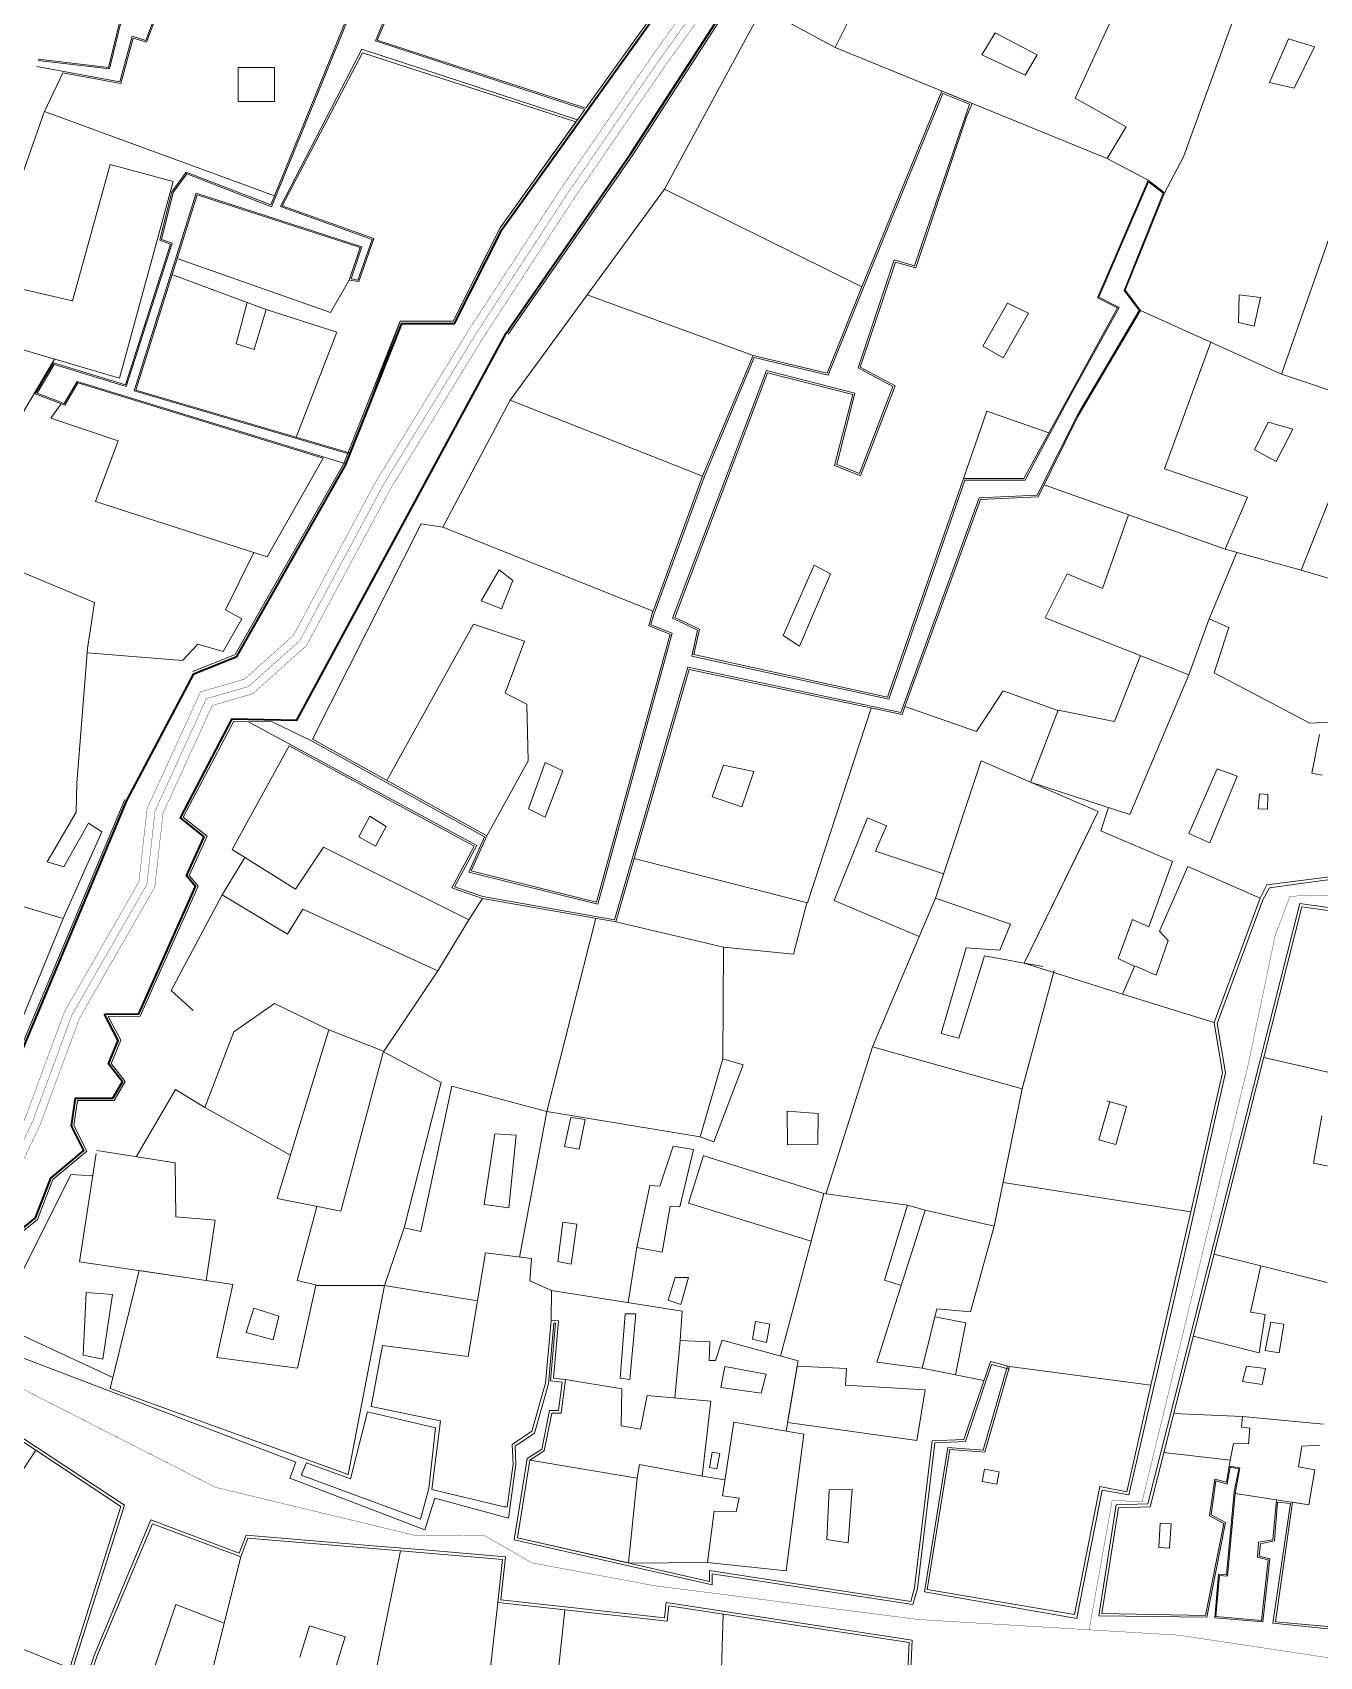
# Model space of a CAD drawing. Header units: millimetres. Extents: x 4203764 to 12476749, y 34048 to 3000914.
# Drawn here: x 11237073 to 11328355, y 2025096 to 2140311 of the extents above; entities that cross this region are included whole.
import ezdxf

# ---------------------------------------------------------------- set-up
doc = ezdxf.new("R2010")
doc.units = ezdxf.units.MM
doc.header["$MEASUREMENT"] = 0
for name, color, linetype, lineweight in [('2', 240, 'Continuous', 25), ('4', 1, 'Continuous', 35), ('building property', 253, 'Continuous', 15), ('open space', 94, 'Continuous', 5), ('road netwrk', 1, 'Continuous', 35), ('streets', 254, 'Continuous', 9)]:
    doc.layers.add(name, color=color, linetype=linetype, lineweight=lineweight)

msp = doc.modelspace()

# ---------------------------------------------------------------- linework, layer by layer
at = {"layer": '2', "const_width": 23.31871}
for points in [[(11284140.90207, 2142993.50466), (11281096.02434, 2138755.82604), (11274553.83276, 2129233.40858), (11268094.6403, 2119335.1579), (11261443.42445, 2108482.29597), (11255569.82365, 2097527.92789), (11252105.33833, 2094429.91279), (11248991.00264, 2093532.18778), (11245197.6795, 2085233.8804), (11244624.66702, 2080058.35521), (11239345.75036, 2070851.34183), (11236563.48092, 2063310.96943), (11234381.76896, 2058699.44562), (11229212.33588, 2054400.96061), (11220297.68264, 2043310.64858), (11208957.01508, 2033033.95185), (11190789.25699, 2014610.95327), (11181414.75597, 2009317.48887), (11174961.02208, 2001860.91217), (11159570.8979, 1988608.40976)], [(11160327.08079, 1987730.25497), (11175781.62817, 2001038.23248), (11182159.51389, 2008407.17499), (11191500.41411, 2013681.66615), (11209759.3, 2032197.07279), (11221143.61974, 2042513.3263), (11230042.70081, 2053584.26571), (11235319.73113, 2057972.21994), (11237632.95034, 2062861.71295), (11240399.36679, 2070359.12137), (11245749.95677, 2079691.14093), (11246329.02521, 2084921.36439), (11249823.60587, 2092566.14005), (11252680.57105, 2093389.67655), (11256494.59584, 2096800.25714), (11262448.95272, 2107905.23673), (11269074.12635, 2118715.60528), (11275516.8038, 2128588.54788), (11282044.26942, 2138089.53112), (11285097.09694, 2142338.27379)], [(11329113.32863, 2024989.57134), (11318380.199, 2026609.00352), (11312016.83679, 2026991.65551), (11312484.76905, 2029619.13834), (11313651.73519, 2036176.09759), (11315769.96369, 2036074.31471), (11323285.29372, 2067036.33756), (11325208.04178, 2076236.37417), (11326261.23838, 2079036.06466), (11330768.96206, 2079172.29159)], [(11226465.52166, 2049134.06087), (11250048.46181, 2037101.50899), (11264159.63095, 2033700.42151), (11269172.40376, 2033656.38141), (11272495.22188, 2031739.70186), (11281175.28212, 2030122.89915), (11299942.5717, 2027717.72475), (11311583.4818, 2027017.71472)], [(11312016.83679, 2026991.65551), (11311583.4818, 2027017.71472)]]:
    msp.add_lwpolyline(points, dxfattribs=at)
at = {"layer": '4', "const_width": 23.31871}
msp.add_lwpolyline([(11284618.99951, 2142665.88922), (11281570.14688, 2138422.67858), (11275035.31828, 2128910.97823), (11268584.38332, 2119025.38159), (11261946.18858, 2108193.76635), (11256032.20974, 2097164.09252), (11252392.95469, 2093909.79467), (11249407.30425, 2093049.16392), (11245763.35235, 2085077.6224), (11245187.31189, 2079874.74807), (11239872.55857, 2070605.2316), (11237098.21563, 2063086.34119), (11234850.75004, 2058335.83278), (11229627.51835, 2053992.61316), (11220720.65119, 2042911.98744), (11209358.15754, 2032615.51232), (11191144.83555, 2014146.30971), (11181787.13493, 2008862.33193), (11175371.32513, 2001449.57232), (11159948.98934, 1988169.33236)], dxfattribs=at)
at = {"layer": 'building property'}
for p, q in [((11253634.29076, 2162222.31734), (11245170.06486, 2139623.21223)), ((11294001.38902, 2139244.19349), (11299568.30373, 2150426.79703)), ((11276317.12009, 2134937.83722), (11286904.34794, 2149714.93873)), ((11244926.71913, 2147879.30822), (11242455.94218, 2137828.80626)), ((11281900.40163, 2129186.4862), (11290581.18506, 2145265.11345)), ((11311033.8064, 2135646.64098), (11315316.05755, 2144996.94341)), ((11294001.38902, 2139244.19349), (11288836.12532, 2142032.89769)), ((11253971.73044, 2128076.31025), (11259561.51416, 2141792.07298)), ((11262181.23677, 2141305.74513), (11261530.25336, 2139771.69647)), ((11322422.99577, 2141733.36877), (11318705.04109, 2131482.22038)), ((11244218.67712, 2139915.13477), (11243341.84649, 2136699.49359)), ((11245170.06486, 2139623.21223), (11244218.67712, 2139915.13477)), ((11261530.25336, 2139771.69647), (11276317.12009, 2134937.83722)), ((11304394.85815, 2138733.094), (11305353.44302, 2140296.3468)), ((11305353.44302, 2140296.3468), (11308332.63612, 2138734.65011)), ((11324812.4275, 2136761.5154), (11326161.08786, 2139854.59725)), ((11326161.08786, 2139854.59725), (11327987.61434, 2139300.24741)), ((11242455.94218, 2137828.80626), (11237484.09961, 2138410.93841)), ((11260488.75657, 2138869.87815), (11254792.57301, 2128018.02285)), ((11260488.75657, 2138869.87815), (11275616.74524, 2133960.29045)), ((11294001.38902, 2139244.19349), (11313291.25934, 2131367.44575)), ((11307474.9795, 2137272.26687), (11304394.85815, 2138733.094)), ((11308332.63612, 2138734.65011), (11307474.9795, 2137272.26687)), ((11327987.61434, 2139300.24741), (11326559.48845, 2136365.72579)), ((11239225.19111, 2137451.50024), (11237931.29901, 2134712.44009)), ((11243341.84649, 2136699.49359), (11239225.19111, 2137451.50024)), ((11251650.67121, 2137825.21069), (11254244.19637, 2137826.23558)), ((11251651.62159, 2135420.22903), (11251650.67121, 2137825.21069)), ((11254244.19637, 2137826.23558), (11254245.14675, 2135421.25392)), ((11295888.5075, 2122260.61701), (11301562.74517, 2136156.61986)), ((11301100.87084, 2135025.50632), (11301562.74517, 2136156.61986)), ((11301562.74517, 2136156.61986), (11303709.94692, 2135279.84017)), ((11326559.48845, 2136365.72579), (11324812.4275, 2136761.5154)), ((11254245.14675, 2135421.25392), (11251651.62159, 2135420.22903)), ((11303304.21354, 2134286.21378), (11303709.94692, 2135279.84017)), ((11303709.94692, 2135279.84017), (11303314.77145, 2134317.67995)), ((11314643.82383, 2133620.65729), (11311033.8064, 2135646.64098)), ((11235023.49429, 2126432.4647), (11237935.99889, 2134722.38935)), ((11237931.29901, 2134712.44009), (11254237.30038, 2128727.94447)), ((11275616.74524, 2133960.29045), (11270235.944, 2126450.04818)), ((11303314.77145, 2134317.67995), (11299721.00267, 2123607.02914)), ((11313291.25934, 2131367.44575), (11314643.82383, 2133620.65729)), ((11317359.93051, 2128941.76533), (11318705.04109, 2131482.22038)), ((11239900.79379, 2121284.71918), (11242576.99805, 2130950.41585)), ((11242576.99805, 2130950.41585), (11247044.56093, 2129741.34394)), ((11246949.97587, 2129011.41873), (11247978.04029, 2130396.3168)), ((11247978.04029, 2130396.3168), (11253971.73044, 2128076.31025)), ((11313291.25934, 2131367.44575), (11316190.91584, 2129839.04312)), ((11247044.56093, 2129741.34394), (11243252.99808, 2115784.63538)), ((11247044.56093, 2129741.34394), (11247044.56093, 2129741.34394)), ((11270942.66925, 2114218.20829), (11281900.40163, 2129186.4862)), ((11281900.40163, 2129186.4862), (11295888.5075, 2122260.61701)), ((11316190.91584, 2129839.04312), (11312598.34197, 2121488.64779)), ((11316190.91584, 2129839.04312), (11317359.93051, 2128941.76533)), ((11248747.29649, 2128790.99157), (11244400.58668, 2114943.48754)), ((11246101.61258, 2125572.18243), (11246949.97587, 2129011.41873)), ((11248747.29649, 2128790.99157), (11260303.63378, 2125045.2169)), ((11317359.93051, 2128941.76533), (11314575.86011, 2122028.07236)), ((11254792.57301, 2128018.02285), (11261282.13536, 2125694.51625)), ((11325649.59557, 2116066.01661), (11329695.75803, 2127639.94419)), ((11270235.944, 2126450.04818), (11269325.5578, 2124633.15325)), ((11243664.35542, 2115320.94381), (11246861.99608, 2125304.5152)), ((11246861.99608, 2125304.5152), (11246101.61258, 2125572.18243)), ((11260303.63378, 2125045.2169), (11259540.77867, 2122744.45003)), ((11260219.49911, 2122637.70472), (11261282.13536, 2125694.51625)), ((11269325.5578, 2124633.15325), (11266914.92852, 2119822.16187)), ((11258199.85274, 2120448.55239), (11247326.63245, 2124265.11983)), ((11298270.50484, 2124020.26974), (11295787.16152, 2116570.6233)), ((11299721.00267, 2123607.02914), (11298270.50484, 2124020.26974)), ((11234689.1609, 2122472.15361), (11239900.79379, 2121284.71918)), ((11252291.45329, 2121163.9833), (11246956.79009, 2123151.32213)), ((11259540.77867, 2122744.45003), (11258199.85274, 2120448.55239)), ((11259540.77867, 2122744.45003), (11260219.49911, 2122637.70472)), ((11295888.5075, 2122260.61701), (11293431.00444, 2116141.05035)), ((11251521.45656, 2118211.59609), (11252291.45329, 2121163.9833)), ((11252291.45329, 2121163.9833), (11253641.19195, 2120651.1112)), ((11276421.53544, 2121702.34724), (11288192.24835, 2117404.56801)), ((11306222.03706, 2121108.86856), (11304464.85911, 2118051.46207)), ((11306222.03706, 2121108.86856), (11307720.20836, 2120394.0593)), ((11312598.34197, 2121488.64779), (11314036.97731, 2120771.02487)), ((11314575.86011, 2122028.07236), (11315655.19043, 2120592.11602)), ((11322602.73761, 2119734.62966), (11322667.4307, 2121696.00191)), ((11322667.4307, 2121696.00191), (11324173.26474, 2121500.46212)), ((11324173.26474, 2121500.46212), (11323715.79225, 2119473.55699)), ((11253641.19195, 2120651.1112), (11252806.88216, 2117827.04855)), ((11258654.38369, 2119048.69898), (11253641.19195, 2120651.1112)), ((11307720.20836, 2120394.0593), (11305920.15796, 2117224.87387)), ((11314036.97731, 2120771.02487), (11310544.40916, 2114428.88541)), ((11315655.19043, 2120592.11602), (11311218.67242, 2113066.53536)), ((11315655.19043, 2120592.11602), (11325649.59557, 2116066.01661)), ((11255780.33878, 2111603.7402), (11258654.38369, 2119048.69898)), ((11266914.92852, 2119822.16187), (11264611.89327, 2119821.25177)), ((11323715.79225, 2119473.55699), (11322602.73761, 2119734.62966)), ((11243252.99808, 2115784.63538), (11233350.64935, 2118680.1123)), ((11252806.88216, 2117827.04855), (11251521.45656, 2118211.59609)), ((11304464.85911, 2118051.46207), (11305920.15796, 2117224.87387)), ((11320652.393, 2118329.06632), (11317354.60969, 2109356.32225)), ((11238633.03315, 2117135.52719), (11235779.92864, 2112280.03544)), ((11237253.91152, 2114668.21322), (11238555.21466, 2116869.39285)), ((11238555.21466, 2116869.39285), (11243664.35542, 2115320.94381)), ((11288192.24835, 2117404.56801), (11284595.52972, 2108824.76647)), ((11293431.00444, 2116141.05035), (11288192.24835, 2117404.56801)), ((11295787.16152, 2116570.6233), (11298248.78058, 2115252.33394)), ((11240290.45697, 2115444.33951), (11239357.73908, 2113868.80213)), ((11240290.45697, 2115444.33951), (11257692.73521, 2110104.75552)), ((11289208.84788, 2116170.57807), (11282621.28639, 2098815.93367)), ((11295249.49367, 2114619.85464), (11289208.84788, 2116170.57807)), ((11331787.84949, 2114025.42325), (11325649.59557, 2116066.01661)), ((11239357.73908, 2113868.80213), (11237253.91152, 2114668.21322)), ((11244400.58668, 2114943.48754), (11259618.92981, 2110477.18453)), ((11270942.66925, 2114218.20829), (11266168.06863, 2105212.29589)), ((11284595.52972, 2108824.76647), (11270942.66925, 2114218.20829)), ((11293958.40106, 2109590.56765), (11295249.49367, 2114619.85464)), ((11298248.78058, 2115252.33394), (11295799.89817, 2108855.81847)), ((11307376.61923, 2108676.50931), (11310544.40916, 2114428.88541)), ((11238369.1483, 2112954.22868), (11239116.20209, 2113960.5812)), ((11303100.58259, 2108674.81954), (11304754.25841, 2113445.23948)), ((11304754.25841, 2113445.23948), (11309161.40454, 2111917.49327)), ((11308399.58074, 2107364.05924), (11311218.67242, 2113066.53536)), ((11327047.33497, 2102160.80593), (11331787.84949, 2114025.42325)), ((11243151.80916, 2111337.30997), (11238369.1483, 2112954.22868)), ((11323750.57966, 2110711.27947), (11324724.25528, 2112657.88545)), ((11324724.25528, 2112657.88545), (11326464.5239, 2112172.01879)), ((11326464.5239, 2112172.01879), (11325282.17631, 2109877.78832)), ((11241532.47957, 2107046.82749), (11243151.80916, 2111337.30997)), ((11257692.73521, 2110104.75552), (11253716.04472, 2103105.46154)), ((11295799.89817, 2108855.81847), (11293958.40106, 2109590.56765)), ((11325282.17631, 2109877.78832), (11323750.57966, 2110711.27947)), ((11284595.52972, 2108824.76647), (11281095.24709, 2099250.6978)), ((11297719.90071, 2093152.96705), (11303100.58259, 2108674.81954)), ((11303100.58259, 2108674.81954), (11307376.61923, 2108676.50931)), ((11317354.60969, 2109356.32225), (11323237.04337, 2107342.33763)), ((11304300.01619, 2107178.10997), (11308399.58074, 2107364.05924)), ((11321658.35443, 2103659.75839), (11308820.5007, 2108215.49873)), ((11323237.04337, 2107342.33763), (11321658.35443, 2103659.75839)), ((11253716.04472, 2103105.46154), (11241532.47957, 2107046.82749)), ((11298937.16333, 2092492.23916), (11304300.01619, 2107178.10997)), ((11264633.37264, 2105459.42599), (11256924.40018, 2090170.31526)), ((11266168.06863, 2105212.29589), (11264633.37264, 2105459.42599)), ((11266168.06863, 2105212.29589), (11281095.24709, 2099250.6978)), ((11312961.0243, 2100854.42256), (11314817.96541, 2106087.19189)), ((11252761.6906, 2103414.19374), (11250757.45136, 2099353.71811)), ((11322494.55397, 2103427.16832), (11320534.68514, 2098723.26809)), ((11321658.35443, 2103659.75839), (11327047.33497, 2102160.80593)), ((11236211.82289, 2102063.15166), (11241469.84247, 2099863.63368)), ((11268890.85942, 2099981.94668), (11270167.69614, 2102194.12203)), ((11270167.69614, 2102194.12203), (11271147.57564, 2101428.93012)), ((11290312.79561, 2097536.26154), (11292503.37228, 2102532.05257)), ((11293668.41317, 2101916.69964), (11291477.88681, 2096784.06183)), ((11292503.37228, 2102532.05257), (11293668.41317, 2101916.69964)), ((11310460.45504, 2101914.5449), (11308899.09276, 2098793.01106)), ((11310460.45504, 2101914.5449), (11312961.0243, 2100854.42256)), ((11327047.33497, 2102160.80593), (11336474.33576, 2099410.60931)), ((11271147.57564, 2101428.93012), (11270339.14755, 2099429.60177)), ((11241469.84247, 2099863.63368), (11240968.77931, 2096600.03889)), ((11250757.45136, 2099353.71811), (11251923.81876, 2098718.98531)), ((11270339.14755, 2099429.60177), (11268890.85942, 2099981.94668)), ((11280783.5951, 2098211.56356), (11281080.81297, 2099254.81004)), ((11251923.81876, 2098718.98531), (11250599.60602, 2096389.41592)), ((11268349.87295, 2098327.0242), (11262206.10416, 2087242.77626)), ((11271959.40945, 2097127.07489), (11268349.87295, 2098327.0242)), ((11282294.00585, 2097623.75452), (11280783.5951, 2098211.56356)), ((11282621.28639, 2098815.93367), (11284376.52036, 2097974.00923)), ((11308899.09276, 2098793.01106), (11319088.81494, 2094739.84534)), ((11319088.81494, 2094739.84534), (11320534.68514, 2098723.26809)), ((11320534.68514, 2098723.26809), (11321934.86879, 2098094.71171)), ((11321934.86879, 2098094.71171), (11320886.18817, 2094878.84301)), ((11248797.2173, 2096918.03207), (11247706.99994, 2095760.85191)), ((11250599.60602, 2096389.41592), (11248797.2173, 2096918.03207)), ((11270585.98713, 2093436.59114), (11271959.40945, 2097127.07489)), ((11277076.19246, 2078616.91588), (11282294.00585, 2097623.75452)), ((11284376.52036, 2097974.00923), (11283980.57743, 2096172.27719)), ((11291477.88681, 2096784.06183), (11290312.79561, 2097536.26154)), ((11240968.77931, 2096600.03889), (11240213.31162, 2087054.60089)), ((11247706.99994, 2095760.85191), (11240944.72017, 2096296.04829)), ((11283980.57743, 2096172.27719), (11297719.90071, 2093152.96705)), ((11313810.9695, 2091431.69938), (11315668.08232, 2096100.51013)), ((11279756.03689, 2081721.92226), (11283646.18416, 2095122.75406)), ((11283646.18416, 2095122.75406), (11298748.00839, 2091916.87008)), ((11319088.81494, 2094739.84534), (11314913.43444, 2084841.98423)), ((11320886.18817, 2094878.84301), (11327677.29472, 2091316.56555)), ((11304016.83607, 2090710.67667), (11305913.32554, 2093609.72502)), ((11305913.32554, 2093609.72502), (11309802.55114, 2092205.09634)), ((11272133.03523, 2092664.8906), (11270585.98713, 2093436.59114)), ((11272220.55837, 2088631.73425), (11272133.03523, 2092664.8906)), ((11292029.59997, 2078560.75988), (11296549.68483, 2092383.54021)), ((11298748.00839, 2091916.87008), (11298948.41947, 2092488.29136)), ((11298937.16333, 2092492.23916), (11304016.83607, 2090710.67667)), ((11298937.16333, 2092492.23916), (11298937.16333, 2092492.23916)), ((11298937.16333, 2092492.23916), (11298937.16333, 2092492.23916)), ((11307861.31699, 2087125.89507), (11309811.15703, 2092228.92487)), ((11309811.15703, 2092228.92487), (11313810.9695, 2091431.69938)), ((11327677.29472, 2091316.56555), (11330547.11084, 2091457.50199)), ((11256924.40018, 2090170.31526), (11269301.03745, 2083310.20186)), ((11327803.80866, 2087753.96493), (11328350.92252, 2090498.94113)), ((11255282.98189, 2089695.80693), (11251236.41771, 2082337.70215)), ((11255282.98189, 2089695.80693), (11268408.19289, 2082590.90287)), ((11269301.03745, 2083310.20186), (11272220.55837, 2088631.73425)), ((11272247.77573, 2085239.65843), (11273423.61837, 2088521.8157)), ((11273423.61837, 2088521.8157), (11274699.08789, 2087934.55472)), ((11274699.08789, 2087934.55472), (11273425.14747, 2084652.35869)), ((11285289.56884, 2086095.16289), (11286080.678, 2088324.40201)), ((11286080.678, 2088324.40201), (11288240.82696, 2087893.85154)), ((11288240.82696, 2087893.85154), (11287377.82928, 2085376.98065)), ((11304355.38765, 2088640.49046), (11301115.9828, 2078895.12762)), ((11304355.38765, 2088640.49046), (11312664.54979, 2085050.85205)), ((11319084.94196, 2083472.93788), (11321093.5622, 2088071.98618)), ((11321093.5622, 2088071.98618), (11322520.52832, 2087554.43652)), ((11328534.38197, 2087617.46803), (11327803.80866, 2087753.96493)), ((11240176.08011, 2084996.7354), (11240213.31162, 2087054.60089)), ((11314913.43444, 2084841.98423), (11307861.31699, 2087125.89507)), ((11322520.52832, 2087554.43652), (11320576.81257, 2082825.88641)), ((11287377.82928, 2085376.98065), (11285289.56884, 2086095.16289)), ((11324015.23056, 2085244.74033), (11324095.43438, 2086294.27892)), ((11324106.13011, 2086293.46157), (11324699.69832, 2086248.10217)), ((11324699.69832, 2086248.10217), (11324654.45386, 2085199.39711)), ((11238104.21174, 2081476.1962), (11240176.08011, 2084996.7354)), ((11260228.84118, 2083244.33595), (11261001.86621, 2084712.47978)), ((11261001.86621, 2084712.47978), (11262162.56008, 2083979.01928)), ((11273425.14747, 2084652.35869), (11272247.77573, 2085239.65843)), ((11296292.7735, 2084591.15347), (11293932.47852, 2078727.51472)), ((11296292.7735, 2084591.15347), (11297653.29343, 2084019.72065)), ((11312664.54979, 2085050.85205), (11307414.33482, 2074284.97815)), ((11312838.20685, 2083671.71483), (11313378.23397, 2085339.17688)), ((11324654.45386, 2085199.39711), (11324015.23056, 2085244.74033)), ((11239255.57578, 2077451.40674), (11241990.73095, 2083599.91685)), ((11241057.52203, 2084220.67565), (11239296.4791, 2081114.3437)), ((11241990.73095, 2083599.91685), (11241057.52203, 2084220.67565)), ((11261389.50452, 2082588.13116), (11260228.84118, 2083244.33595)), ((11262162.56008, 2083979.01928), (11261389.50452, 2082588.13116)), ((11269301.03745, 2083310.20186), (11268195.00748, 2080830.44744)), ((11297653.29343, 2084019.72065), (11296866.46, 2082231.99948)), ((11307414.33482, 2074284.97815), (11312154.56874, 2084005.10598)), ((11312847.74334, 2083667.63781), (11317919.09045, 2081499.54616)), ((11320576.81257, 2082825.88641), (11319084.94196, 2083472.93788)), ((11251236.41771, 2082337.70215), (11255723.71828, 2079539.43738)), ((11255723.71828, 2079539.43738), (11257703.69849, 2082514.81329)), ((11257703.69849, 2082514.81329), (11268018.53721, 2077369.53626)), ((11268408.19289, 2082590.90287), (11266824.15843, 2079638.57129)), ((11296866.46, 2082231.99948), (11301691.98817, 2080627.97102)), ((11239296.4791, 2081114.3437), (11238104.21174, 2081476.1962)), ((11252124.65099, 2081783.80301), (11250517.23962, 2079134.61128)), ((11268195.00748, 2080830.44744), (11277076.19246, 2078616.91588)), ((11278450.02844, 2077222.96673), (11279756.03689, 2081721.92226)), ((11279756.03689, 2081721.92226), (11292029.59997, 2078560.75988)), ((11317919.09045, 2081499.54616), (11316254.90317, 2076869.35014)), ((11319005.76605, 2081138.29328), (11317000.62136, 2076543.89453)), ((11319005.76605, 2081138.29328), (11324149.57725, 2078897.89306)), ((11228588.18067, 2080615.31208), (11239255.57578, 2077451.40674)), ((11266824.15843, 2079638.57129), (11268985.98278, 2078880.85892)), ((11324629.12311, 2079841.3974), (11324149.57725, 2078897.89306)), ((11330005.69241, 2080536.5228), (11324629.12311, 2079841.3974)), ((11250517.23962, 2079134.61128), (11246912.12088, 2072355.05206)), ((11250517.23962, 2079134.61128), (11255170.94604, 2076345.17104)), ((11268018.53721, 2077369.53626), (11268985.98278, 2078880.85892)), ((11268985.98278, 2078880.85892), (11278450.02844, 2077222.96673)), ((11291045.53414, 2074929.8296), (11291983.75298, 2078572.56817)), ((11293932.47852, 2078727.51472), (11299962.34321, 2076172.51194)), ((11296651.44415, 2068358.71483), (11301115.9828, 2078895.12762)), ((11301115.9828, 2078895.12762), (11306446.93837, 2077050.18465)), ((11324149.57725, 2078897.89306), (11320893.46668, 2070071.55095)), ((11239255.57578, 2077451.40674), (11232169.8061, 2060184.36859)), ((11255170.94604, 2076345.17104), (11256246.85671, 2078117.99994)), ((11256246.85671, 2078117.99994), (11265823.4443, 2073732.77764)), ((11265823.4443, 2073732.77764), (11268018.53721, 2077369.53626)), ((11277021.57632, 2077473.20006), (11273546.32935, 2063751.54974)), ((11315095.73489, 2077375.24879), (11314082.72398, 2074626.0607)), ((11316254.90317, 2076869.35014), (11315095.73489, 2077375.24879)), ((11327105.0285, 2078286.26457), (11316335.61634, 2035716.78784)), ((11327105.0285, 2078286.26457), (11331334.51456, 2077680.0469)), ((11286078.62542, 2075420.0563), (11278450.02844, 2077222.96673)), ((11306446.93837, 2077050.18465), (11305685.17639, 2075200.64241)), ((11317000.62136, 2076543.89453), (11317623.81728, 2075900.72684)), ((11286078.62542, 2075420.0563), (11286037.4831, 2067487.54941)), ((11291045.53414, 2074929.8296), (11286078.62542, 2075420.0563)), ((11303288.68874, 2075380.99288), (11301511.93996, 2069288.66717)), ((11305685.17639, 2075200.64241), (11303288.68874, 2075380.99288)), ((11317623.81728, 2075900.72684), (11316763.30555, 2073434.1686)), ((11302782.89519, 2068962.83317), (11304596.05435, 2074801.35453)), ((11304596.05435, 2074801.35453), (11308722.72107, 2074045.2505)), ((11314373.46652, 2072094.39758), (11307414.33482, 2074284.97815)), ((11314082.72398, 2074626.0607), (11315241.92084, 2074047.82672)), ((11315241.92084, 2074047.82672), (11314373.46652, 2072094.39758)), ((11316763.30555, 2073434.1686), (11315265.20242, 2074100.19437)), ((11265823.4443, 2073732.77764), (11261966.8455, 2067997.63408)), ((11309544.89776, 2073761.40374), (11307274.95444, 2065363.46465)), ((11246912.12088, 2072355.05206), (11248480.31163, 2070921.40113)), ((11320893.46668, 2070071.55095), (11314373.46652, 2072094.39758)), ((11254243.22338, 2071433.97605), (11251346.26947, 2069422.85314)), ((11254243.22338, 2071433.97605), (11258097.49489, 2069555.91893)), ((11251346.26947, 2069422.85314), (11249301.59603, 2064044.76662)), ((11254431.07021, 2057587.66198), (11258097.49489, 2069555.91893)), ((11258097.49489, 2069555.91893), (11261977.04557, 2068035.66051)), ((11301511.93996, 2069288.66717), (11302782.89519, 2068962.83317)), ((11321469.34415, 2066499.66823), (11320893.46668, 2070071.55095)), ((11296651.44415, 2068358.71483), (11293345.86718, 2057894.79835)), ((11307274.95444, 2065363.46465), (11296651.44415, 2068358.71483)), ((11261977.04557, 2068035.66051), (11258933.78075, 2056690.20148)), ((11261966.8455, 2067997.63408), (11266064.67282, 2065823.76293)), ((11284419.04541, 2061954.21331), (11286037.4831, 2067487.54941)), ((11287469.8276, 2067074.1035), (11285399.09053, 2061615.86222)), ((11286037.4831, 2067487.54941), (11287469.8276, 2067074.1035)), ((11324398.0058, 2067585.90895), (11336351.23775, 2064842.81965)), ((11266064.67282, 2065823.76293), (11263436.60063, 2055516.05285)), ((11319229.81674, 2056648.32873), (11321469.34415, 2066499.66823)), ((11246707.18063, 2064432.26286), (11247221.08987, 2065326.55338)), ((11247221.08987, 2065326.55338), (11249301.59603, 2064044.76662)), ((11264614.24768, 2055239.82818), (11266826.72099, 2065547.37403)), ((11266826.72099, 2065547.37403), (11273546.32935, 2063751.54974)), ((11307274.95444, 2065363.46465), (11305290.1381, 2055637.39183)), ((11244415.62601, 2060555.63321), (11246707.18063, 2064432.26286)), ((11249301.59603, 2064044.76662), (11255376.5519, 2060673.98416)), ((11273546.32935, 2063751.54974), (11271610.86518, 2053434.42408)), ((11284419.04541, 2061954.21331), (11273546.32935, 2063751.54974)), ((11290589.31327, 2063775.98094), (11292806.12524, 2063609.7834)), ((11290632.08077, 2061395.20876), (11290589.31327, 2063775.98094)), ((11292806.12524, 2063609.7834), (11292765.15687, 2061437.82009)), ((11312702.02459, 2061754.63039), (11313488.67038, 2064459.37437)), ((11313277.92929, 2064520.66616), (11314662.88838, 2064117.86566)), ((11314662.88838, 2064117.86566), (11313913.85671, 2061409.38233)), ((11274811.80023, 2061277.29045), (11275256.99574, 2063347.27315)), ((11275256.99574, 2063347.27315), (11276280.26119, 2063190.47837)), ((11276280.26119, 2063190.47837), (11275835.07603, 2061094.29457)), ((11327919.48647, 2060090.50754), (11328522.3397, 2063459.02021)), ((11269107.59517, 2057172.24415), (11269860.90889, 2062178.08498)), ((11269860.90889, 2062178.08498), (11271371.53686, 2062075.82797)), ((11271371.53686, 2062075.82797), (11270858.59608, 2056932.9435)), ((11275835.07603, 2061094.29457), (11274811.80023, 2061277.29045)), ((11281560.32895, 2058453.78972), (11282518.07771, 2061307.28935)), ((11282518.07771, 2061307.28935), (11283948.75361, 2061076.18565)), ((11285399.09053, 2061615.86222), (11284419.04541, 2061954.21331)), ((11292765.15687, 2061437.82009), (11290632.08077, 2061395.20876)), ((11313913.85671, 2061409.38233), (11312702.02459, 2061754.63039)), ((11241598.76104, 2060772.73516), (11240396.49852, 2053091.82624)), ((11247198.29652, 2060120.07272), (11241632.9555, 2060991.1937)), ((11247250.25392, 2056291.59532), (11247198.29652, 2060120.07272)), ((11283948.75361, 2061076.18565), (11282974.38398, 2057009.19056)), ((11283592.70398, 2057254.40054), (11284661.64378, 2060638.16589)), ((11284699.15303, 2060626.31663), (11293193.20398, 2057943.02502)), ((11329202.34734, 2059844.66505), (11327919.48647, 2060090.50754)), ((11239790.79606, 2059287.77799), (11234513.65598, 2048721.35451)), ((11241350.43874, 2059186.27549), (11239790.79606, 2059287.77799)), ((11279946.63416, 2054117.67444), (11280853.56042, 2058520.72824)), ((11280853.56042, 2058520.72824), (11281560.32895, 2058453.78972)), ((11293193.20398, 2057943.02502), (11292297.76108, 2054571.19232)), ((11299140.24643, 2057118.92569), (11293193.20398, 2057943.02502)), ((11305921.33643, 2058730.41395), (11319229.81674, 2056648.32873)), ((11258933.78075, 2056690.20148), (11254431.07021, 2057587.66198)), ((11257244.73182, 2057026.8553), (11255839.82217, 2051763.56706)), ((11270858.59608, 2056932.9435), (11269107.59517, 2057172.24415)), ((11282301.28024, 2057042.53254), (11281730.44764, 2053782.29585)), ((11282974.38398, 2057009.19056), (11282301.28024, 2057042.53254)), ((11292297.76108, 2054571.19232), (11283592.70398, 2057254.40054)), ((11296948.24779, 2045969.1066), (11300380.45319, 2056756.03056)), ((11299140.24643, 2057118.92569), (11297508.48681, 2051803.0778)), ((11300380.45319, 2056756.03056), (11299140.24643, 2057118.92569)), ((11300380.45319, 2056756.03056), (11305290.1381, 2055637.39183)), ((11319229.81674, 2056648.32873), (11316384.3746, 2044353.09817)), ((11250024.76956, 2056040.81736), (11247250.25392, 2056291.59532)), ((11249398.01702, 2051769.49556), (11250024.76956, 2056040.81736)), ((11263436.60063, 2055516.05285), (11262040.20713, 2051416.5811)), ((11263436.60063, 2055516.05285), (11264614.24768, 2055239.82818)), ((11274334.09049, 2053115.37327), (11274692.83757, 2055900.53574)), ((11274692.83757, 2055900.53574), (11275682.47656, 2055766.1677)), ((11275682.47656, 2055766.1677), (11275278.76675, 2052936.06836)), ((11305290.1381, 2055637.39183), (11303609.37885, 2049543.58269)), ((11292297.76108, 2054571.19232), (11290129.65957, 2046407.10323)), ((11269204.66468, 2053735.76616), (11267980.36075, 2046382.08787)), ((11272471.28293, 2053326.66911), (11269204.66468, 2053735.76616)), ((11272349.5919, 2051738.68413), (11272471.28293, 2053326.66911)), ((11279946.63416, 2054117.67444), (11279326.34928, 2050204.06417)), ((11281730.44764, 2053782.29585), (11279946.63416, 2054117.67444)), ((11320870.91767, 2053643.98772), (11324194.58861, 2052805.68628)), ((11240396.49852, 2053091.82624), (11249398.01702, 2051769.49556)), ((11242581.27768, 2044107.42385), (11244650.42099, 2052476.01882)), ((11244650.42099, 2052476.01882), (11251286.22613, 2051488.49785)), ((11275278.76675, 2052936.06836), (11274334.09049, 2053115.37327)), ((11282161.89825, 2050378.36499), (11282656.05208, 2051995.66979)), ((11282656.05208, 2051995.66979), (11283600.65733, 2051996.04307)), ((11283600.65733, 2051996.04307), (11283057.88971, 2050069.03453)), ((11324194.58861, 2052805.68628), (11323465.15973, 2049521.62502)), ((11324194.58861, 2052805.68628), (11328890.70174, 2051621.76291)), ((11240666.56996, 2046475.7542), (11240886.80076, 2050909.41391)), ((11240886.80076, 2050909.41391), (11242757.84089, 2050783.48)), ((11251286.22613, 2051488.49785), (11250144.23413, 2046308.83465)), ((11255839.82217, 2051763.56706), (11257171.14782, 2051469.78678)), ((11255864.72104, 2045549.44571), (11257158.98141, 2051414.65217)), ((11257158.98141, 2051414.65217), (11262040.20713, 2051416.5811)), ((11262040.20713, 2051416.5811), (11259452.35233, 2038010.54025)), ((11262040.20713, 2051416.5811), (11268635.72894, 2050318.50161)), ((11273878.81077, 2051067.46792), (11272349.5919, 2051738.68413)), ((11273856.19449, 2048966.33643), (11273878.81077, 2051067.46792)), ((11273878.81077, 2051067.46792), (11283146.46322, 2049598.59793)), ((11297508.48681, 2051803.0778), (11298685.36562, 2051428.6161)), ((11242757.84089, 2050783.48), (11242061.99786, 2046191.29166)), ((11252221.63274, 2048084.38288), (11252779.02092, 2049818.46173)), ((11252779.02092, 2049818.46173), (11254546.4907, 2049230.8876)), ((11283057.88971, 2050069.03453), (11282161.89825, 2050378.36499)), ((11301224.80627, 2049752.74926), (11300174.48506, 2045550.16374)), ((11303609.37885, 2049543.58269), (11301224.80627, 2049752.74926)), ((11234513.65598, 2048721.35451), (11242774.73381, 2044889.85202)), ((11254546.4907, 2049230.8876), (11254144.09675, 2047558.79206)), ((11273457.8906, 2044482.57869), (11273856.19449, 2048966.33643)), ((11273856.19449, 2048966.33643), (11274389.64629, 2048922.15615)), ((11274389.64629, 2048922.15615), (11274035.63737, 2044837.94315)), ((11278756.75366, 2044853.57958), (11279100.08334, 2049410.82666)), ((11279100.08334, 2049410.82666), (11279867.03169, 2049411.12973)), ((11279867.03169, 2049411.12973), (11279447.05634, 2044738.96763)), ((11283146.46322, 2049598.59793), (11283014.14469, 2047504.85467)), ((11288136.10803, 2047599.29517), (11288353.40654, 2048853.41637)), ((11288353.40654, 2048853.41637), (11289365.99526, 2048677.96761)), ((11288353.40654, 2048853.41637), (11288353.40654, 2048853.41637)), ((11289365.99526, 2048677.96761), (11289140.53398, 2047374.02577)), ((11301087.82592, 2049204.65824), (11303277.04699, 2048771.29146)), ((11303277.04699, 2048771.29146), (11302543.72068, 2045078.43539)), ((11323465.15973, 2049521.62502), (11324494.88453, 2049356.18399)), ((11324494.88453, 2049356.18399), (11324064.16555, 2046636.1212)), ((11324494.61026, 2046817.19656), (11324912.48432, 2048824.2137)), ((11324912.48432, 2048824.2137), (11325812.67983, 2048667.78488)), ((11325812.67983, 2048667.78488), (11325489.01489, 2046639.89875)), ((11254144.09675, 2047558.79206), (11252221.63274, 2048084.38288)), ((11283014.14469, 2047504.85467), (11282635.28511, 2043440.86422)), ((11283014.14469, 2047504.85467), (11285104.21219, 2047429.78371)), ((11285104.21219, 2047429.78371), (11285066.73507, 2046101.56375)), ((11285522.7438, 2046101.74395), (11285978.18267, 2047543.97443)), ((11285978.18267, 2047543.97443), (11291374.86078, 2046066.1081)), ((11289140.53398, 2047374.02577), (11288136.10803, 2047599.29517)), ((11324064.16555, 2046636.1212), (11319396.55782, 2047816.11836)), ((11242061.99786, 2046191.29166), (11240666.56996, 2046475.7542)), ((11250144.23413, 2046308.83465), (11255864.72104, 2045549.44571)), ((11261909.22389, 2047158.43967), (11261100.94945, 2042844.14237)), ((11267980.36075, 2046382.08787), (11261909.22389, 2047158.43967)), ((11325489.01489, 2046639.89875), (11324494.61026, 2046817.19656)), ((11228047.2346, 2045840.02976), (11237313.41333, 2039728.82882)), ((11285066.73507, 2046101.56375), (11285522.7438, 2046101.74395)), ((11285897.35713, 2044173.6719), (11286181.82475, 2045668.29346)), ((11286181.82475, 2045668.29346), (11289103.88608, 2045123.83252)), ((11289103.88608, 2045123.83252), (11288748.0986, 2043771.51875)), ((11291374.86078, 2046066.1081), (11290518.92845, 2041083.13302)), ((11291312.17472, 2045701.16912), (11290623.13408, 2041689.78614)), ((11294815.72171, 2045537.91039), (11291312.17472, 2045701.16912)), ((11294730.60065, 2044341.19836), (11294815.72171, 2045537.91039)), ((11300174.48506, 2045550.16374), (11296948.24779, 2045969.1066)), ((11302543.72068, 2045078.43539), (11300174.48506, 2045550.16374)), ((11302543.72068, 2045078.43539), (11304557.74046, 2044684.88297)), ((11305009.87203, 2046024.32457), (11303140.15138, 2040485.26964)), ((11304616.45879, 2039602.98252), (11306371.86755, 2045682.0779)), ((11306371.86755, 2045682.0779), (11305009.87203, 2046024.32457)), ((11306371.86755, 2045682.0779), (11316384.3746, 2044353.09817)), ((11322901.36815, 2044599.63952), (11323172.38662, 2045684.05152)), ((11323172.38662, 2045684.05152), (11324529.69108, 2045517.77132)), ((11324529.69108, 2045517.77132), (11324279.56818, 2044391.66297)), ((11259452.35233, 2038010.54025), (11242581.27768, 2044107.42385)), ((11272490.49519, 2041078.23634), (11273457.8906, 2044482.57869)), ((11274035.63737, 2044837.94315), (11274880.27669, 2044749.49289)), ((11274880.27669, 2044749.49289), (11274570.05401, 2042352.1976)), ((11274880.27669, 2044749.49289), (11278870.00463, 2044094.80651)), ((11279447.05634, 2044738.96763), (11278756.75366, 2044853.57958)), ((11278870.00463, 2044094.80651), (11278823.92508, 2041459.48898)), ((11288748.0986, 2043771.51875), (11285897.35713, 2044173.6719)), ((11300383.83861, 2044017.73575), (11294730.60065, 2044341.19836)), ((11299801.90421, 2040422.76266), (11300383.83861, 2044017.73575)), ((11316384.3746, 2044353.09817), (11314682.64885, 2036782.8871)), ((11324279.56818, 2044391.66297), (11322901.36815, 2044599.63952)), ((11261100.94945, 2042844.14237), (11266015.22371, 2041821.51517)), ((11280190.5935, 2041224.73377), (11280660.87722, 2043624.92551)), ((11280660.87722, 2043624.92551), (11285184.88587, 2043203.18141)), ((11285184.88587, 2043203.18141), (11284574.38474, 2037885.28284)), ((11266015.22371, 2041821.51517), (11265405.32982, 2036940.81871)), ((11273903.26119, 2042351.9341), (11273370.87949, 2039688.19891)), ((11274570.05401, 2042352.1976), (11273903.26119, 2042351.9341)), ((11286005.68478, 2036496.80496), (11286820.73384, 2041718.37688)), ((11286820.73384, 2041718.37688), (11291773.00996, 2040867.71776)), ((11290623.13408, 2041689.78614), (11299801.90421, 2040422.76266)), ((11318010.81116, 2042338.52038), (11322899.7792, 2042116.2701)), ((11322899.7792, 2042116.2701), (11322832.25425, 2041371.2774)), ((11322899.7792, 2042116.2701), (11328643.58827, 2041586.91214)), ((11271088.9737, 2040132.69723), (11272490.49519, 2041078.23634)), ((11278823.92508, 2041459.48898), (11280190.5935, 2041224.73377)), ((11291773.00996, 2040867.71776), (11290535.69607, 2031173.9578)), ((11303140.15138, 2040485.26964), (11300889.94749, 2040392.20272)), ((11322832.25425, 2041371.2774), (11323420.02727, 2041303.78617)), ((11323420.02727, 2041303.78617), (11323307.44736, 2040175.00478)), ((11237313.41333, 2039728.82882), (11230905.87574, 2030013.32625)), ((11237313.41333, 2039728.82882), (11243349.9403, 2035747.63761)), ((11271159.62263, 2038732.74842), (11271088.9737, 2040132.69723)), ((11273370.87949, 2039688.19891), (11272348.72698, 2039021.91378)), ((11285095.08258, 2038494.58309), (11285269.22258, 2039592.96556)), ((11285269.22258, 2039592.96556), (11285827.89693, 2039506.01977)), ((11285827.89693, 2039506.01977), (11285601.38585, 2038407.61474)), ((11299639.96688, 2029970.06196), (11300889.94749, 2040392.20272)), ((11300522.7905, 2029843.27237), (11302127.6882, 2039793.45181)), ((11302127.6882, 2039793.45181), (11304616.45879, 2039602.98252)), ((11317309.62884, 2039566.87749), (11322010.58974, 2039027.08389)), ((11322244.97188, 2040197.16066), (11322010.58974, 2039027.08389)), ((11323307.44736, 2040175.00478), (11322244.97188, 2040197.16066)), ((11327095.91334, 2040011.48684), (11326867.11066, 2038551.11422)), ((11328386.12773, 2040097.89532), (11327095.91334, 2040011.48684)), ((11270740.24549, 2035722.6319), (11271159.62263, 2038732.74842)), ((11272348.72698, 2039021.91378), (11271476.55953, 2033525.56038)), ((11272348.72698, 2039021.91378), (11279951.43731, 2037748.78219)), ((11279951.43731, 2037748.78219), (11280133.00612, 2038717.62894)), ((11284574.38474, 2037885.28284), (11280133.00612, 2038717.62894)), ((11285601.38585, 2038407.61474), (11285095.08258, 2038494.58309)), ((11304436.05534, 2037507.20352), (11304602.56284, 2038388.02443)), ((11304602.56284, 2038388.02443), (11305627.62029, 2038197.99607)), ((11305627.62029, 2038197.99607), (11305461.11279, 2037317.17516)), ((11322010.58974, 2039027.08389), (11321753.73658, 2037469.77862)), ((11321940.60748, 2038602.78021), (11322710.2746, 2038479.12291)), ((11322710.2746, 2038479.12291), (11322362.51239, 2036664.41805)), ((11326867.11066, 2038551.11422), (11328014.07728, 2038351.13735)), ((11328014.07728, 2038351.13735), (11327602.54795, 2035862.53787)), ((11279951.43731, 2037748.78219), (11279336.05757, 2031735.463)), ((11284574.38474, 2037885.28284), (11286183.21692, 2037634.15594)), ((11305461.11279, 2037317.17516), (11304436.05534, 2037507.20352)), ((11312768.95089, 2037167.75159), (11310973.50124, 2028085.35081)), ((11314682.64885, 2036782.8871), (11312768.95089, 2037167.75159)), ((11320929.97489, 2037685.91473), (11320540.83759, 2035088.23064)), ((11321753.73658, 2037469.77862), (11320929.97489, 2037685.91473)), ((11265405.32982, 2036940.81871), (11270522.85167, 2035723.24448)), ((11287190.62592, 2036328.2367), (11286005.68478, 2036496.80496)), ((11286979.42356, 2035356.19512), (11287190.62592, 2036328.2367)), ((11293416.43531, 2033386.12567), (11293577.89186, 2036909.71308)), ((11293577.89186, 2036909.71308), (11295206.33739, 2036964.56443)), ((11295206.33739, 2036964.56443), (11294936.42323, 2033169.89316)), ((11322362.51239, 2036664.41805), (11321817.60253, 2030793.70355)), ((11326447.64374, 2036039.99071), (11325222.0177, 2027559.36896)), ((11327602.54795, 2035862.53787), (11325292.73954, 2036217.44355)), ((11243349.9403, 2035747.63761), (11236078.34267, 2012811.69892)), ((11270522.85167, 2035723.24448), (11270740.24549, 2035722.6319)), ((11284949.63418, 2031763.37629), (11285413.68369, 2035397.83551)), ((11285413.68369, 2035397.83551), (11286979.42356, 2035356.19512)), ((11314108.14852, 2035652.79216), (11312919.15538, 2028144.08095)), ((11312919.15538, 2028144.08095), (11314108.14852, 2035652.79216)), ((11316335.61634, 2035716.78784), (11314108.14852, 2035652.79216)), ((11320540.83759, 2035088.23064), (11321574.05396, 2034537.06242)), ((11245584.39682, 2034519.3633), (11241637.19029, 2025099.02434)), ((11245584.39682, 2034519.3633), (11251855.07123, 2032159.23996)), ((11271476.55953, 2033525.56038), (11271620.63296, 2034433.50359)), ((11316949.07227, 2032829.20919), (11317045.41066, 2034553.86625)), ((11317045.41066, 2034553.86625), (11317841.00205, 2034515.42466)), ((11317841.00205, 2034515.42466), (11317705.86034, 2032771.37428)), ((11321574.05396, 2034537.06242), (11320263.46496, 2028001.80805)), ((11251855.07123, 2032159.23996), (11252356.86478, 2033492.46858)), ((11252356.86478, 2033492.46858), (11261200.30156, 2032753.58419)), ((11263163.22442, 2032589.5786), (11259996.14073, 2017032.13425)), ((11261200.30156, 2032753.58419), (11265126.14728, 2032425.57301)), ((11265126.14728, 2032425.57301), (11270403.28589, 2031984.65898)), ((11271476.55953, 2033525.56038), (11285083.94865, 2030426.31008)), ((11279336.05757, 2031735.463), (11271476.55953, 2033525.56038)), ((11294936.42323, 2033169.89316), (11293416.43531, 2033386.12567)), ((11317705.86034, 2032771.37428), (11316949.07227, 2032829.20919)), ((11251855.07123, 2032159.23996), (11248939.51109, 2020570.33351)), ((11270403.28589, 2031984.65898), (11270066.72179, 2028930.04628)), ((11279357.92964, 2031729.80528), (11284949.63418, 2031763.37629)), ((11290535.69607, 2031173.9578), (11284949.63418, 2031763.37629)), ((11225178.33243, 2030119.81776), (11239714.14148, 2024279.66826)), ((11285083.94865, 2030426.31008), (11285083.64289, 2031200.04133)), ((11285083.64289, 2031200.04133), (11299374.21447, 2029006.7466)), ((11321817.60253, 2030793.70355), (11321259.03144, 2030841.3157)), ((11299374.21447, 2029006.7466), (11299639.96688, 2029970.06196)), ((11310973.50124, 2028085.35081), (11300522.7905, 2029843.27237)), ((11247229.83188, 2028785.49281), (11244924.3955, 2021918.27242)), ((11250671.49831, 2027454.71829), (11247229.83188, 2028785.49281)), ((11270066.72179, 2028930.04628), (11268655.8525, 2016125.17693)), ((11270066.72179, 2028930.04628), (11274826.94993, 2028405.55364)), ((11274826.94993, 2028405.55364), (11273487.78814, 2015619.11396)), ((11274826.94993, 2028405.55364), (11282082.11041, 2027606.16374)), ((11282082.11041, 2027606.16374), (11282202.68676, 2028700.49926)), ((11282202.68676, 2028700.49926), (11299260.4672, 2026080.66779)), ((11286055.77585, 2028108.71981), (11285814.30031, 2020175.27264)), ((11320263.46496, 2028001.80805), (11312919.15538, 2028144.08095)), ((11256031.28063, 2025055.44079), (11256724.8206, 2027280.99988)), ((11256724.8206, 2027280.99988), (11259249.76133, 2026494.16509)), ((11325222.0177, 2027559.36896), (11332086.18006, 2026946.89715)), ((11259249.76133, 2026494.16509), (11258556.22136, 2024268.606)), ((11299260.4672, 2026080.66779), (11298756.8993, 2016459.33256)), ((11241637.19029, 2025099.02434), (11238261.78101, 2015044.66771))]:
    msp.add_line(p, q, dxfattribs=at)
for points in [[(11259618.92981, 2110477.18453), (11263161.65302, 2119796.1796), (11264611.89327, 2119821.25177)], [(11328386.12773, 2040097.89532), (11327095.91334, 2040011.48684), (11326867.11066, 2038551.11422), (11328014.07728, 2038351.13735), (11327602.54795, 2035862.53787), (11326447.64374, 2036039.99071), (11325222.0177, 2027559.36896), (11332086.18006, 2026946.89715)]]:
    msp.add_lwpolyline(points, dxfattribs=at)
msp.add_lwpolyline([(11325042.12968, 2033376.6588), (11325292.73954, 2036217.44355), (11322362.51239, 2036664.41805), (11321817.60253, 2030793.70355), (11321259.03144, 2030841.3157), (11321011.30622, 2027935.08007), (11324244.31727, 2027646.60669), (11324715.44452, 2031943.61801), (11323960.17154, 2032144.43012), (11324035.27328, 2033200.288), (11325042.12968, 2033376.6588)], close=True, dxfattribs=at)
at = {"layer": 'open space'}
msp.add_lwpolyline([(11256509.36159, 2038842.80626), (11256119.86219, 2037955.75576), (11264584.68823, 2034831.99462), (11265173.36435, 2037023.14335), (11265656.90266, 2041323.09458), (11260845.18677, 2042460.72993), (11259632.04283, 2037698.56306), (11256509.36159, 2038842.80626)], dxfattribs=at)
at = {"layer": 'road netwrk'}
for points in [[(11242179.80995, 2070658.64364), (11244605.31533, 2070680.94546), (11248632.79207, 2079728.47043), (11247987.50589, 2080477.86792), (11249255.60782, 2083253.08407), (11247563.02805, 2084599.94126), (11251247.10478, 2091614.36228), (11255811.80881, 2091528.50456), (11270676.0385, 2118983.02703), (11279506.25281, 2131715.60611), (11288983.41786, 2146391.78868), (11291232.49536, 2148415.70516), (11297427.33947, 2157942.34733), (11309296.885, 2184608.13746)], [(11162831.20952, 1994016.72707), (11174951.87828, 2004903.2685), (11172536.58719, 2007592.36343), (11181218.32375, 2017524.05122), (11183210.09001, 2016431.0754), (11185299.48272, 2018101.58252), (11189353.46708, 2015580.21254), (11201375.00108, 2027951.36118), (11214055.84557, 2042525.38106), (11223773.2963, 2053693.58995), (11227748.72602, 2056328.22987), (11232976.39802, 2060085.85975), (11243766.73797, 2085826.79611), (11248514.29696, 2094815.65427), (11251566.09996, 2096046.34716), (11259277.24308, 2109618.57706), (11263272.17812, 2119657.24922), (11267015.88409, 2119658.72863), (11270376.32888, 2126365.30563), (11288471.41673, 2151621.48732)], [(11193429.89685, 2011378.27089), (11212824.46788, 2030708.90584), (11212191.15528, 2031299.51255), (11216850.39163, 2036105.46363), (11217806.69749, 2035178.3516), (11228014.87386, 2046108.04815), (11230537.98035, 2048505.9593), (11234412.96894, 2054186.07573), (11235734.35034, 2054939.44413), (11237297.89142, 2056209.10734), (11238372.04985, 2059040.48269), (11240717.34029, 2060993.78907), (11239836.87267, 2062750.58183), (11240129.35889, 2064703.077), (11242768.67861, 2064704.11999), (11243452.48502, 2065875.81797), (11242474.45645, 2067144.47682), (11243158.06998, 2068804.27008), (11242179.80995, 2070658.64364)]]:
    msp.add_lwpolyline(points, dxfattribs=at)
at = {"layer": 'streets'}
for p, q in [((11245110.79564, 2139743.639), (11253575.96783, 2162345.27067)), ((11242530.2632, 2137721.6937), (11245003.57923, 2147782.524)), ((11279642.11947, 2131624.6612), (11289157.83624, 2146360.54432)), ((11254026.00278, 2127950.49308), (11259652.0288, 2141755.18424)), ((11262049.00482, 2141244.35229), (11261398.68724, 2139711.8727)), ((11243271.14974, 2136811.76843), (11244150.91388, 2140038.16783)), ((11244150.91388, 2140038.16783), (11245110.79564, 2139743.639)), ((11261398.68724, 2139711.8727), (11276257.42542, 2134854.5185)), ((11260427.38265, 2139124.58899), (11254654.41476, 2127963.66975)), ((11275731.58606, 2134120.57929), (11260427.38265, 2139124.58899)), ((11237374.20677, 2137888.98766), (11243271.14974, 2136811.76843)), ((11237472.73295, 2138313.85866), (11242530.2632, 2137721.6937)), ((11296007.3716, 2122212.08052), (11301633.59265, 2135990.4924)), ((11303524.42273, 2135222.75576), (11299638.27784, 2123764.09779)), ((11301633.59265, 2135990.4924), (11303524.42273, 2135222.75576)), ((11270235.944, 2126450.04818), (11275731.58606, 2134120.57929)), ((11276257.42542, 2134854.5185), (11275731.58606, 2134120.57929)), ((11270815.50416, 2118897.27163), (11279642.11947, 2131624.6612)), ((11247040.16883, 2128968.93426), (11248012.16216, 2130278.29937)), ((11248012.16216, 2130278.29937), (11254026.00278, 2127950.49308)), ((11316221.75194, 2129720.71744), (11312695.36468, 2121524.16289)), ((11316221.75194, 2129720.71744), (11317268.97708, 2128916.91926)), ((11248683.58625, 2128914.39129), (11244277.50481, 2114877.74445)), ((11246217.76051, 2125634.91852), (11247040.16883, 2128968.93426)), ((11260427.3785, 2125107.85653), (11248683.58625, 2128914.39129)), ((11317268.97708, 2128916.91926), (11314490.38146, 2122016.82186)), ((11254654.41476, 2127963.66975), (11261158.01322, 2125635.13769)), ((11266914.92852, 2119822.16187), (11270235.944, 2126450.04818)), ((11243728.09031, 2115199.49406), (11246984.0572, 2125365.16975)), ((11246984.0572, 2125365.16975), (11246217.76051, 2125634.91852)), ((11259669.83112, 2122823.09777), (11260427.3785, 2125107.85653)), ((11261158.01322, 2125635.13769), (11260153.99588, 2122746.95107)), ((11298187.54819, 2124177.40443), (11295631.12864, 2116508.54061)), ((11299638.27784, 2123764.09779), (11298187.54819, 2124177.40443)), ((11260153.99588, 2122746.95107), (11259669.83112, 2122823.09777)), ((11293508.79006, 2115990.21611), (11296007.3716, 2122212.08052)), ((11312695.36468, 2121524.16289), (11314140.47748, 2120803.30887)), ((11314490.38146, 2122016.82186), (11315565.04925, 2120587.06863)), ((11314140.47748, 2120803.30887), (11310610.18381, 2114392.66381)), ((11315565.04925, 2120587.06863), (11311236.79815, 2113245.13906)), ((11259129.53049, 2109689.5134), (11263161.27353, 2119820.67852)), ((11263161.27353, 2119820.67852), (11266914.92852, 2119822.16187)), ((11237397.10567, 2114718.36376), (11238600.30244, 2116753.59455)), ((11238600.30244, 2116753.59455), (11243728.09031, 2115199.49406)), ((11284713.93816, 2108775.12874), (11288268.39968, 2117254.12793)), ((11288268.39968, 2117254.12793), (11293508.79006, 2115990.21611)), ((11295631.12864, 2116508.54061), (11298088.42021, 2115192.56879)), ((11240245.55332, 2115560.35791), (11239315.54447, 2113989.39658)), ((11259305.91448, 2109712.02024), (11240245.55332, 2115560.35791)), ((11289129.55966, 2116323.48755), (11282459.38236, 2098751.19539)), ((11295405.778, 2114712.28915), (11289129.55966, 2116323.48755)), ((11239315.54447, 2113989.39658), (11237397.10567, 2114718.36376)), ((11244277.50481, 2114877.74445), (11259591.40496, 2110383.39722)), ((11294110.82991, 2109667.98362), (11295405.778, 2114712.28915)), ((11298088.42021, 2115192.56879), (11295726.54602, 2109023.32005)), ((11308242.63966, 2110000.60295), (11310610.61248, 2114393.44222)), ((11308323.45882, 2107480.62762), (11311236.79815, 2113245.13906)), ((11251452.1142, 2096176.64542), (11259129.53049, 2109689.5134)), ((11295726.54602, 2109023.32005), (11294110.82991, 2109667.98362)), ((11307482.29719, 2108556.6532), (11308242.63966, 2110000.60295)), ((11281146.73478, 2099017.6053), (11284713.93816, 2108775.12874)), ((11297803.8254, 2093003.06852), (11303194.91999, 2108554.95894)), ((11303194.91999, 2108554.95894), (11307482.29719, 2108556.6532)), ((11298654.58525, 2092067.9553), (11304214.79084, 2107294.26544)), ((11304214.79084, 2107294.26544), (11308323.45882, 2107480.62762)), ((11280939.10472, 2098288.81559), (11281146.73478, 2099017.6053)), ((11282448.46725, 2097701.41448), (11280939.10472, 2098288.81559)), ((11282459.38236, 2098751.19539), (11284229.29129, 2097902.23188)), ((11277166.80949, 2078462.01105), (11282448.46725, 2097701.41448)), ((11284229.29129, 2097902.23188), (11283827.62044, 2096074.43502)), ((11248453.15776, 2094967.26383), (11251452.1142, 2096176.64542)), ((11283827.62044, 2096074.43502), (11297803.8254, 2093003.06852)), ((11279632.73524, 2081757.71568), (11283556.14237, 2095273.12148)), ((11283556.14237, 2095273.12148), (11298654.58525, 2092067.9553)), ((11298948.41947, 2092488.29136), (11298937.16333, 2092492.23916)), ((11252069.36327, 2091435.39435), (11254071.19197, 2091397.74186)), ((11252348.77692, 2091430.13884), (11268581.80618, 2082642.91894)), ((11254071.19197, 2091397.74186), (11256862.15714, 2090058.0198)), ((11256862.15714, 2090058.0198), (11269135.82367, 2083254.98095)), ((11243615.9751, 2085889.99438), (11232843.48787, 2060191.64662)), ((11249457.41941, 2083301.40771), (11247770.63496, 2084643.65332)), ((11248179.71553, 2080505.17788), (11249457.41941, 2083301.40771)), ((11269135.82367, 2083254.98095), (11268015.37492, 2080742.89916)), ((11268581.80618, 2082642.91894), (11267008.24131, 2079710.10064)), ((11278358.81341, 2077369.29255), (11279632.73524, 2081757.71568)), ((11244711.9172, 2070518.44561), (11248824.267, 2079756.63364)), ((11248824.267, 2079756.63364), (11248179.71553, 2080505.17788)), ((11267008.24131, 2079710.10064), (11269018.51121, 2079005.50762)), ((11268015.37492, 2080742.89916), (11277166.80949, 2078462.01105)), ((11330158.27161, 2080351.75437), (11324803.94092, 2079628.31185)), ((11269018.51121, 2079005.50762), (11278358.81341, 2077369.29255)), ((11316174.14847, 2035918.15758), (11326950.83623, 2078516.39341)), ((11324338.6679, 2078782.67767), (11321085.43878, 2070000.98851)), ((11324803.94092, 2079628.31185), (11324338.6679, 2078782.67767)), ((11326950.83623, 2078516.39341), (11331198.77626, 2077907.53071)), ((11242449.56996, 2070497.64397), (11244711.9172, 2070518.44561)), ((11243338.38631, 2068812.81837), (11242449.56996, 2070497.64397)), ((11321085.43878, 2070000.98851), (11321677.79632, 2066501.50586)), ((11242661.56466, 2067169.51559), (11243338.38631, 2068812.81837)), ((11243649.14354, 2065888.46847), (11242661.56466, 2067169.51559)), ((11242862.5725, 2064540.68396), (11243649.14354, 2065888.46847)), ((11321677.79632, 2066501.50586), (11318655.36904, 2053100.75186)), ((11240006.21012, 2062777.5529), (11240270.1759, 2064539.65952)), ((11240270.1759, 2064539.65952), (11242862.5725, 2064540.68396)), ((11240921.57014, 2060951.13949), (11240006.21012, 2062777.5529)), ((11238509.66248, 2058942.35007), (11240921.57014, 2060951.13949)), ((11237435.11851, 2056109.95846), (11238509.66248, 2058942.35007)), ((11235826.97935, 2054804.07967), (11237435.11851, 2056109.95846)), ((11318655.36904, 2053100.75186), (11314822.89161, 2036557.39697)), ((11273659.72343, 2044445.28102), (11274041.76101, 2048745.92687)), ((11274168.35486, 2048735.44242), (11273814.72634, 2044655.61808)), ((11274041.76101, 2048745.92687), (11274168.35486, 2048735.44242)), ((11230537.98035, 2048505.9593), (11255751.98081, 2038876.57174)), ((11228014.87386, 2046108.04815), (11237426.78698, 2039900.73292)), ((11303257.94263, 2040347.88038), (11305101.05704, 2045808.1142)), ((11304491.99284, 2039739.46828), (11306219.318, 2045721.30829)), ((11305101.05704, 2045808.1142), (11306280.00664, 2045511.86391)), ((11272666.65252, 2040950.58457), (11273659.72343, 2044445.28102)), ((11273814.72634, 2044655.61808), (11274650.75433, 2044568.0696)), ((11274650.75433, 2044568.0696), (11274390.44246, 2042556.46804)), ((11273735.70555, 2042556.20931), (11273187.33549, 2039812.47748)), ((11274390.44246, 2042556.46804), (11273735.70555, 2042556.20931)), ((11271298.86849, 2040027.8065), (11272666.65252, 2040950.58457)), ((11237426.78698, 2039900.73292), (11243593.28897, 2035833.82099)), ((11271364.67973, 2038723.71917), (11271298.86849, 2040027.8065)), ((11273187.33549, 2039812.47748), (11272161.13043, 2039143.55071)), ((11299841.02815, 2029930.50263), (11301079.63214, 2040257.78692)), ((11300335.14814, 2029681.31131), (11301990.32569, 2039930.92457)), ((11301079.63214, 2040257.78692), (11303257.94263, 2040347.88038)), ((11301990.32569, 2039930.92457), (11304491.99284, 2039739.46828)), ((11255751.98081, 2038876.57174), (11255318.91095, 2037742.60308)), ((11270832.8896, 2034906.74844), (11271364.67973, 2038723.71917)), ((11272161.13043, 2039143.55071), (11271244.78274, 2033368.77583)), ((11322007.69381, 2038522.8514), (11321814.19269, 2037324.33878)), ((11322626.87895, 2038422.88331), (11322007.69381, 2038522.8514)), ((11322304.86197, 2036774.37863), (11322626.87895, 2038422.88331)), ((11255318.91095, 2037742.60308), (11264902.26795, 2034082.65793)), ((11321006.59611, 2037547.99636), (11320666.08887, 2035150.17855)), ((11321814.19269, 2037324.33878), (11321006.59611, 2037547.99636)), ((11264902.26795, 2034082.65793), (11265602.49319, 2036320.46531)), ((11265602.49319, 2036320.46531), (11270832.8896, 2034906.74844)), ((11312946.90626, 2036898.26441), (11311224.44048, 2028188.76916)), ((11312708.83757, 2027990.68136), (11313931.47645, 2035853.72508)), ((11314822.89161, 2036557.39697), (11312946.90626, 2036898.26441)), ((11313931.47645, 2035853.72508), (11316174.14847, 2035918.15758)), ((11321756.30462, 2030881.37323), (11322304.86197, 2036774.37863)), ((11326299.43219, 2035945.36921), (11325044.75869, 2027470.47609)), ((11325382.68193, 2036057.97082), (11325163.20346, 2033300.57459)), ((11326299.43219, 2035945.36921), (11325382.68193, 2036057.97082)), ((11243593.28897, 2035833.82099), (11236274.63743, 2012749.46573)), ((11241444.36346, 2025171.67964), (11245471.17527, 2034782.00329)), ((11245471.17527, 2034782.00329), (11251734.88292, 2032424.50205)), ((11320666.08887, 2035150.17855), (11321685.42487, 2034592.52918)), ((11251734.88292, 2032424.50205), (11252218.95006, 2033710.6329)), ((11252218.95006, 2033710.6329), (11261217.44711, 2032958.79295)), ((11321685.42487, 2034592.52918), (11320358.08407, 2027883.35592)), ((11261217.44711, 2032958.79295), (11265143.29283, 2032630.78177)), ((11265143.29283, 2032630.78177), (11270631.12659, 2032172.2638)), ((11271244.78274, 2033368.77583), (11285288.39129, 2030170.17119)), ((11324158.78313, 2033100.77321), (11324079.74961, 2032225.72866)), ((11325163.20346, 2033300.57459), (11324158.78313, 2033100.77321)), ((11270631.12659, 2032172.2638), (11270293.95954, 2029112.17869)), ((11324079.74961, 2032225.72866), (11324822.48431, 2032026.16426)), ((11324822.48431, 2032026.16426), (11324342.81596, 2027546.49989)), ((11285288.39129, 2030170.17119), (11285288.07841, 2030961.9308)), ((11285288.07841, 2030961.9308), (11299522.86294, 2028777.19818)), ((11320931.1603, 2027838.27576), (11321191.03527, 2030933.99199)), ((11321191.03527, 2030933.99199), (11321756.30462, 2030881.37323)), ((11270293.95954, 2029112.17869), (11274849.50259, 2028610.23872)), ((11281899.97799, 2027833.40149), (11282021.53744, 2028936.65957)), ((11282021.53744, 2028936.65957), (11299475.84568, 2026255.92709)), ((11299522.86294, 2028777.19818), (11299841.02815, 2029930.50263)), ((11311142.90852, 2027798.23308), (11300335.14814, 2029681.31131)), ((11274849.50259, 2028610.23872), (11281899.97799, 2027833.40149)), ((11311224.44048, 2028188.76916), (11311142.90852, 2027798.23308)), ((11320358.08407, 2027883.35592), (11312708.83757, 2027990.68136)), ((11324342.81596, 2027546.49989), (11320931.1603, 2027838.27576)), ((11325044.75869, 2027470.47609), (11332189.01418, 2026740.00525)), ((11299475.84568, 2026255.92709), (11298961.89979, 2016436.3066)), ((11238066.29316, 2015109.39662), (11241444.36346, 2025171.67964))]:
    msp.add_line(p, q, dxfattribs=at)
msp.add_lwpolyline([(11252069.36327, 2091435.39435), (11251344.91357, 2091449.02056), (11247770.63496, 2084643.65332)], dxfattribs=at)

doc.saveas('drawing.dxf')
